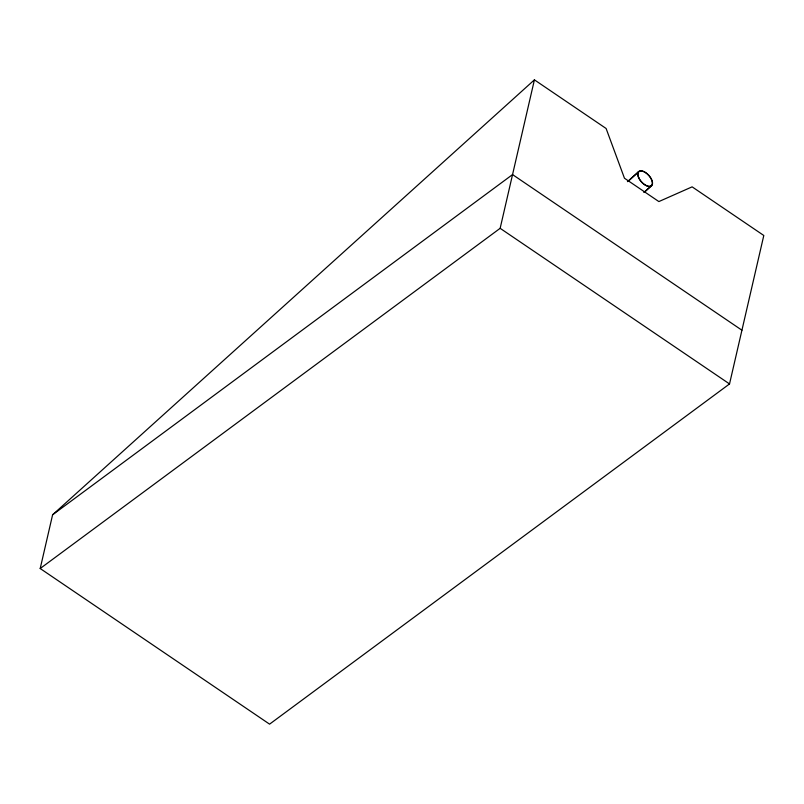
<?xml version="1.0" encoding="UTF-8"?>
<svg xmlns="http://www.w3.org/2000/svg" width="804" height="804" viewBox="0 0 804 804"><rect width="100%" height="100%" fill="white"/><g stroke="black" fill="none" stroke-linecap="round" stroke-linejoin="round"><path stroke-width="1.21" d="M40.2 568.518L52.602 514.791L534.419 79.847L606.105 128.489L624.467 178.227L658.868 201.573L692.123 186.85L763.8 235.482L729.529 383.94L269.581 724.153L40.2 568.518L500.148 228.316L534.419 79.847M627.452 181.654L638.627 171.574M628.537 180.98L638.778 171.734M644.034 192.297L651.481 185.573M644.185 192.457L651.632 185.744M52.602 514.791L512.55 174.589L741.931 330.213M500.148 228.316L729.529 383.94M638.527 177.523A9.618 4.945 47.9 0 0 651.361 185.965A9.618 4.945 47.9 0 0 645.501 172.478A9.618 4.945 47.9 0 0 638.527 177.523M638.677 177.553A9.397 4.834 47.9 0 0 651.21 185.794A9.397 4.834 47.9 0 0 645.491 172.619A9.397 4.834 47.9 0 0 638.677 177.553"/></g></svg>
